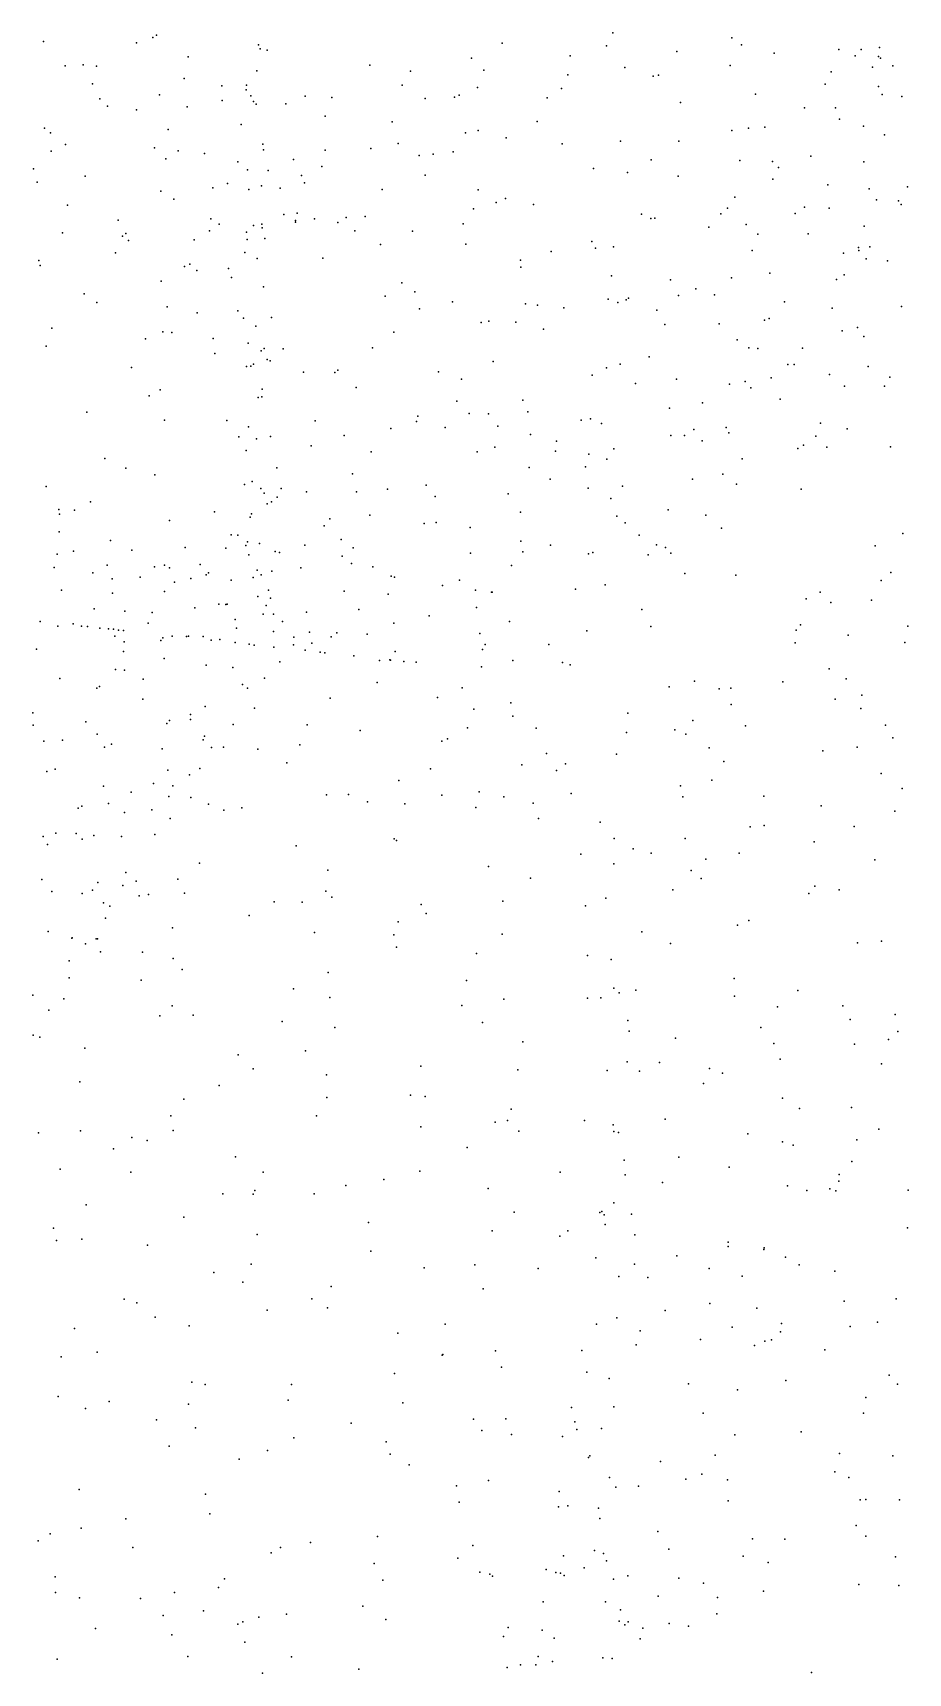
# Model space of a CAD drawing. Header units: metres. Extents: x -23.9 to 23.9, y -27.4 to 27.4.
# Drawn here: x 0.487 to 1.863, y -5.19 to -2.61 of the extents above; entities that cross this region are included whole.
import ezdxf

# ---------------------------------------------------------------- set-up
doc = ezdxf.new("R2010")
doc.units = ezdxf.units.M

msp = doc.modelspace()

# ---------------------------------------------------------------- linework, layer by layer
for p in [(0.504, -2.624, 12.0272), (0.6504, -2.626, 12.5636), (0.6759, -2.6175, -14.1486), (0.6818, -2.614, 11.0811), (0.8419, -2.6293, 10.9193), (1.2248, -2.6264, -13.7468), (1.3889, -2.6308, 12.4197), (1.3992, -2.6103, -13.5549), (1.5858, -2.6182, -12.8726), (1.6013, -2.6293, -9.9096), (0.7315, -2.6483, 12.6835), (0.8446, -2.6357, -8.4415), (0.8556, -2.6375, 12.7624), (1.1769, -2.6504, 12.6707), (1.332, -2.6464, -9.6864), (1.4996, -2.6396, -9.8291), (1.6528, -2.6425, 12.3408), (1.7544, -2.6366, 12.2191), (1.78, -2.6466, -11.5109), (1.7893, -2.6363, -11.3775), (1.8164, -2.6478, -11.2112), (1.8179, -2.6335, -12.0227), (1.8195, -2.65, -10.2036), (0.5381, -2.6624, 11.4614), (0.5663, -2.6605, 11.3259), (0.5876, -2.6628, -14.0481), (0.725, -2.6824, -7.598), (0.8392, -2.6703, -8.2797), (1.017, -2.6612, 10.7509), (1.081, -2.6706, -9.4865), (1.1963, -2.6693, 10.6225), (1.3284, -2.6765, 12.5658), (1.418, -2.6646, -13.4474), (1.4622, -2.6785, -13.2772), (1.4705, -2.6769, 12.3761), (1.5835, -2.6617, 10.563), (1.7421, -2.6719, -12.2667), (1.8073, -2.6645, -11.8134), (1.8393, -2.6623, -11.0747), (0.5809, -2.6903, 9.0772), (0.6862, -2.7076, 10.8774), (0.7843, -2.6939, -14.0721), (0.8225, -2.7001, -9.2851), (0.8233, -2.6926, -9.1541), (1.0677, -2.6924, 10.5071), (1.1573, -2.7082, -25.0486), (1.1862, -2.6964, -9.6057), (1.3185, -2.6981, -13.6022), (1.6232, -2.7067, -12.6731), (1.7326, -2.691, -10.1245), (1.8165, -2.6948, -11.9237), (1.8224, -2.7071, -10.3458), (0.5924, -2.7143, -7.3716), (0.6049, -2.7258, -28.8058), (0.65, -2.7315, 12.9107), (0.7297, -2.7268, -1.7674), (0.7849, -2.7167, -7.9355), (0.8299, -2.7095, -8.9626), (0.834, -2.7182, -8.8417), (0.8386, -2.7223, -8.7018), (0.885, -2.7221, 10.7253), (0.9152, -2.7101, -2.0352), (0.9572, -2.7121, -14.0091), (1.1042, -2.7138, -13.8397), (1.1501, -2.7115, 12.831), (1.2956, -2.7126, 10.5013), (1.5055, -2.7199, -13.0904), (1.7004, -2.7285, -12.3772), (1.7489, -2.7284, -10.2407), (1.8533, -2.7105, -10.4715), (0.815, -2.7546, -13.9808), (0.9468, -2.7412, -9.4365), (1.052, -2.7503, 10.5688), (1.2802, -2.7499, 11.8408), (1.612, -2.7602, 12.503), (1.6381, -2.7585, -2.6882), (1.7554, -2.7461, -12.1754), (1.7932, -2.7571, -12.0394), (0.5059, -2.7604, -13.8793), (0.5152, -2.7674, 10.8787), (0.5386, -2.7859, 13.0657), (0.7002, -2.7622, -13.9625), (0.849, -2.7856, -8.4316), (1.0616, -2.7844, 13.0824), (1.1673, -2.7676, 10.4645), (1.1875, -2.764, -13.7183), (1.2314, -2.7754, -9.7238), (1.3191, -2.7851, -9.8115), (1.411, -2.7806, -2.5252), (1.5026, -2.7806, 12.6049), (1.5859, -2.7638, 12.6986), (1.826, -2.7707, -11.2479), (0.5163, -2.7967, -1.437), (0.6788, -2.7914, -7.5366), (0.6965, -2.8086, 13.1741), (0.7156, -2.796, 10.7001), (0.757, -2.8003, -7.7293), (0.8498, -2.7945, -8.2816), (0.8971, -2.8098, 13.2265), (0.9466, -2.795, -26.0274), (1.0187, -2.7925, -13.8885), (1.0947, -2.8032, 10.854), (1.1166, -2.8014, -2.2624), (1.1478, -2.7976, 11.1403), (1.4592, -2.81, -9.961), (1.5988, -2.8112, -10.1314), (1.7104, -2.8043, -10.3357), (0.4886, -2.8243, -13.7848), (0.5697, -2.8357, -7.3586), (0.8093, -2.8133, -8.0322), (0.8249, -2.8256, -9.2197), (0.8571, -2.8271, -9.4411), (0.9098, -2.8348, -27.3872), (0.9415, -2.8207, -26.4286), (1.104, -2.8343, -9.6683), (1.3688, -2.8237, 12.8403), (1.4221, -2.83, -13.3135), (1.5019, -2.836, -13.0196), (1.6498, -2.8125, -10.2347), (1.6594, -2.8222, 10.4499), (1.7936, -2.8132, -11.4921), (0.4939, -2.8451, -7.2303), (0.6887, -2.8596, 13.3403), (0.7703, -2.8543, -13.8488), (0.7934, -2.8475, -7.9218), (0.8267, -2.8567, 10.5233), (0.8469, -2.8507, -8.5523), (0.8762, -2.8547, 13.3641), (0.9142, -2.8463, -13.8327), (1.0363, -2.8569, 13.2656), (1.1873, -2.8574, 11.5291), (1.6506, -2.8405, -12.4828), (1.7369, -2.8495, 12.5707), (1.8021, -2.8555, -11.8238), (1.8619, -2.8523, 10.5698), (0.542, -2.8815, 13.381), (0.7089, -2.8719, 10.5877), (1.1802, -2.8873, 13.1881), (1.2156, -2.8773, 10.237), (1.2304, -2.8708, -13.6139), (1.2743, -2.8804, -9.8655), (1.579, -2.886, -24.3152), (1.5907, -2.8688, -12.674), (1.7003, -2.8845, -10.4965), (1.7389, -2.8861, -10.6291), (1.8136, -2.8728, -10.8619), (1.8479, -2.8744, -11.1898), (1.852, -2.8802, -11.0291), (0.6214, -2.9048, -13.7339), (0.7672, -2.9026, 13.6503), (0.7802, -2.9113, 13.8394), (0.8341, -2.9135, -9.0071), (0.8471, -2.9112, -8.2077), (0.8819, -2.8959, -28.1502), (0.9001, -2.9055, -9.5566), (0.9004, -2.9083, 14.1925), (0.9029, -2.8939, 13.9969), (0.9299, -2.9029, 10.4041), (0.9667, -2.9087, 13.8531), (0.9796, -2.9005, 13.6983), (1.0099, -2.8992, 13.5266), (1.1635, -2.9107, -9.7966), (1.4441, -2.8955, -13.1864), (1.4588, -2.9024, 12.9143), (1.4651, -2.9019, -10.0719), (1.5688, -2.895, 12.7814), (1.6085, -2.912, -10.3773), (1.6855, -2.8946, -17.3067), (1.794, -2.9146, -11.9499), (0.5338, -2.9251, -13.6676), (0.6282, -2.9302, -7.4795), (0.6333, -2.9259, 13.5484), (0.6375, -2.937, 13.7448), (0.7408, -2.9358, 14.0962), (0.7651, -2.9216, -7.7174), (0.8233, -2.9237, -9.3549), (0.8244, -2.9351, -8.0615), (0.8477, -2.917, -13.7457), (0.852, -2.934, -8.4641), (0.9934, -2.9219, -9.656), (1.0841, -2.9225, 10.2781), (1.3662, -2.9385, -13.4233), (1.5501, -2.9162, -10.2715), (1.6267, -2.9269, 10.3302), (1.706, -2.9262, -12.2455), (0.6175, -2.9564, 13.9889), (0.8206, -2.956, -9.4678), (0.8398, -2.9654, -8.8749), (0.9429, -2.9649, 14.3168), (1.034, -2.943, -13.6737), (1.1679, -2.9425, 13.4503), (1.3021, -2.954, 12.1991), (1.3717, -2.949, -10.0199), (1.4, -2.9467, -13.3097), (1.6178, -2.9529, -12.5336), (1.7616, -2.9566, -10.9471), (1.7853, -2.9478, -2.7579), (1.7855, -2.9526, -11.6566), (1.7971, -2.966, -11.809), (1.803, -2.9467, -11.5385), (0.497, -2.9683, -7.2621), (0.4988, -2.9765, 13.8915), (0.7259, -2.9778, 14.3156), (0.7342, -2.9743, -1.6654), (0.745, -2.9842, -13.6706), (0.795, -2.981, -7.8653), (1.2541, -2.9679, -13.5365), (1.2545, -2.9787, -9.9447), (1.3969, -2.9923, -10.1407), (1.6455, -2.9883, -12.4191), (1.7628, -2.9908, 12.8335), (1.8308, -2.9687, -11.3766), (0.6891, -3.001, 10.4655), (0.7997, -2.9952, 10.212), (0.85, -3.0099, -8.5932), (1.0674, -3.0034, -17.5726), (1.0879, -3.0177, -9.8346), (1.4894, -2.9986, 13.2501), (1.5292, -3.0132, 12.7543), (1.5856, -2.9957, 13.1027), (1.7506, -2.9983, -12.0527), (0.5682, -3.0206, 14.2665), (0.5881, -3.0345, -7.433), (0.6982, -3.041, 14.5129), (1.0412, -3.0245, -13.5575), (1.1468, -3.0336, 14.2172), (1.2616, -3.0365, -24.9813), (1.2805, -3.0386, 13.7194), (1.3221, -3.0428, -13.4199), (1.3918, -3.029, 13.5214), (1.4069, -3.0343, -13.2215), (1.42, -3.0303, -10.2719), (1.4235, -3.0275, 12.5253), (1.5024, -3.0234, -12.8908), (1.5587, -3.0222, -12.6981), (1.6687, -3.0333, -12.3146), (1.7436, -3.0432, 13.0653), (1.8525, -3.0407, 10.3466), (0.7458, -3.0508, -13.5767), (0.8096, -3.0477, 10.334), (0.8187, -3.059, -9.6157), (0.8625, -3.0578, -8.2419), (1.095, -3.0442, -25.667), (1.1918, -3.0659, -9.9747), (1.204, -3.0639, 10.14), (1.2465, -3.0653, 14.0935), (1.4679, -3.0466, -12.9967), (1.4805, -3.0688, -10.4781), (1.5661, -3.0682, 13.452), (1.6372, -3.0621, -10.8356), (1.6447, -3.0596, 13.3041), (0.5174, -3.0747, 9.8701), (0.6644, -3.0914, -28.4199), (0.6916, -3.0806, -17.746), (0.7056, -3.0815, -7.6453), (0.7707, -3.0911, -7.7591), (0.8378, -3.0715, -9.0285), (1.0545, -3.081, 10.1958), (1.2901, -3.0765, -10.1198), (1.5942, -3.0931, -12.5374), (1.7597, -3.0789, -11.3455), (1.7834, -3.0739, -24.0148), (1.7933, -3.0879, -11.8098), (0.5082, -3.103, 14.5518), (0.7733, -3.1147, 10.4687), (0.8258, -3.0984, -7.9897), (0.8461, -3.1107, -8.802), (0.8508, -3.1068, -8.6497), (0.8807, -3.1071, -13.4716), (1.021, -3.1056, 14.4727), (1.4559, -3.1199, 13.8352), (1.6126, -3.1056, 10.1603), (1.6269, -3.1066, -10.945), (1.6969, -3.106, -11.2025), (0.6426, -3.1365, 14.6772), (0.8231, -3.1351, -9.7142), (0.8302, -3.1347, -9.321), (0.8343, -3.1314, -9.1883), (0.8558, -3.1239, -8.5082), (0.8605, -3.1264, -8.3642), (0.9129, -3.1442, -9.8033), (0.962, -3.1446, -13.4033), (0.9668, -3.1407, 14.5898), (1.1252, -3.1436, 11.8399), (1.2107, -3.127, 14.3079), (1.3892, -3.1373, 14.131), (1.4103, -3.1314, -13.1475), (1.6741, -3.1319, 13.5168), (1.6842, -3.1319, -12.2071), (1.8005, -3.1349, -11.7064), (0.6875, -3.1717, -13.4002), (0.8476, -3.171, -8.0828), (0.9953, -3.1682, -9.9003), (1.1613, -3.155, -13.3507), (1.3665, -3.1489, -10.4335), (1.4348, -3.162, -12.9904), (1.4991, -3.155, -10.7087), (1.5821, -3.1631, 13.8454), (1.6069, -3.1589, -11.0443), (1.6157, -3.1686, -12.4221), (1.6477, -3.1529, 13.1507), (1.7395, -3.1476, -12.0086), (1.7632, -3.166, 13.3988), (1.8258, -3.1659, 13.2409), (1.8344, -3.1519, 10.2287), (0.67, -3.1812, 10.3157), (0.8414, -3.1839, -13.3708), (0.847, -3.1826, -26.5496), (1.1536, -3.1898, 10.1083), (1.2574, -3.1883, -10.3071), (1.5398, -3.192, 14.038), (1.6619, -3.1867, -11.3404), (0.5721, -3.207, -7.4426), (0.6944, -3.2196, -7.6556), (0.7923, -3.2199, -7.824), (0.9312, -3.2203, -13.3025), (1.0902, -3.2216, -10.0522), (1.0927, -3.2131, 14.5791), (1.1732, -3.2092, -2.1792), (1.2038, -3.2097, 14.4557), (1.2652, -3.2063, 12.3015), (1.3494, -3.2193, -10.5583), (1.364, -3.2172, -17.6902), (1.381, -3.2246, 14.293), (1.4878, -3.2008, -12.6086), (1.7253, -3.2241, 13.3929), (0.8111, -3.2456, 10.952), (0.8264, -3.2299, -9.5205), (0.8389, -3.2491, -9.1449), (0.861, -3.2452, -8.452), (0.9767, -3.2437, 10.1603), (1.0502, -3.2324, -13.2628), (1.1354, -3.2311, -10.1628), (1.2183, -3.2291, -13.2303), (1.2694, -3.2418, -13.0066), (1.49, -3.2438, 10.0581), (1.5117, -3.2436, -10.9716), (1.5263, -3.2344, -12.2996), (1.5773, -3.231, -24.5027), (1.5815, -3.2396, -12.1077), (1.7178, -3.2449, 13.7591), (1.7674, -3.2331, 10.1394), (0.8227, -3.267, 10.2154), (0.9246, -3.2601, -1.8076), (1.0191, -3.2693, 11.6255), (1.1856, -3.2695, -13.0894), (1.2133, -3.2622, -10.3864), (1.309, -3.2683, -12.7356), (1.3103, -3.2523, 10.0161), (1.3611, -3.2729, -12.5564), (1.4003, -3.2648, -10.7611), (1.5393, -3.2521, -11.1024), (1.69, -3.2643, -11.7264), (1.6986, -3.2587, -2.5789), (1.7356, -3.2619, -17.6049), (1.8354, -3.2616, 13.5151), (0.6007, -3.2797, 10.5397), (0.6334, -3.2948, -7.567), (0.8708, -3.2947, -8.1594), (1.2674, -3.2941, -10.5652), (1.3559, -3.293, 12.5875), (1.3896, -3.2809, -12.4263), (1.6024, -3.2802, -11.8654), (0.5085, -3.3238, 14.9876), (0.679, -3.3054, 14.9338), (0.8199, -3.3208, -9.8032), (0.8319, -3.3162, -9.4229), (0.8458, -3.3271, -8.9972), (0.8779, -3.3269, -26.1579), (0.9897, -3.3038, -10.0392), (1.1056, -3.3216, -10.3079), (1.3007, -3.3121, 14.4814), (1.36, -3.3265, -12.2466), (1.4144, -3.3231, -12.1278), (1.5242, -3.3122, 14.2095), (1.5719, -3.3046, -11.3973), (1.5934, -3.3201, -11.5284), (0.578, -3.3479, -13.1122), (0.8507, -3.3344, -8.8492), (0.8554, -3.3509, -8.7185), (0.8623, -3.3477, -8.4978), (0.8716, -3.3408, -13.1441), (0.9175, -3.3322, 14.9653), (0.9961, -3.3321, -13.1326), (1.0449, -3.328, 14.8069), (1.1198, -3.3395, -12.8721), (1.2347, -3.3353, -12.5608), (1.3958, -3.3425, -24.8988), (1.695, -3.328, 13.9618), (0.5281, -3.3598, 24.0594), (0.5291, -3.3674, 10.3762), (0.5528, -3.3611, -7.4426), (0.7023, -3.3773, -13.125), (0.7729, -3.3635, 15.0671), (0.8288, -3.3718, -9.5677), (0.8312, -3.3666, -9.9496), (0.9539, -3.3745, 10.1176), (1.017, -3.3688, -10.2395), (1.2537, -3.3644, -12.3353), (1.4053, -3.3705, -11.9563), (1.4861, -3.3607, -11.8083), (1.5451, -3.3689, -11.6374), (0.5288, -3.3953, 23.7236), (0.799, -3.3996, 11.3569), (0.8097, -3.4004, -13.072), (0.9452, -3.3857, -10.1357), (1.1022, -3.3819, -12.6751), (1.1215, -3.3806, -10.4719), (1.1749, -3.3883, -12.4258), (1.4185, -3.3809, 9.9703), (1.4404, -3.4002, -11.2267), (1.5696, -3.3896, 13.1696), (1.855, -3.3975, -17.9089), (0.5253, -3.4303, -12.9276), (0.5512, -3.4254, 24.3303), (0.6095, -3.4089, 15.197), (0.6428, -3.424, 10.9943), (0.7269, -3.4199, 23.8056), (0.7908, -3.4207, -1.5495), (0.8223, -3.4165, 10.1934), (0.8245, -3.411, -7.9206), (0.8266, -3.4311, -9.6881), (0.8437, -3.4132, -9.1373), (0.868, -3.4261, -8.389), (0.8752, -3.4274, -8.162), (0.9146, -3.416, -13.0238), (0.9722, -3.4071, -12.908), (0.9908, -3.4204, -12.7758), (1.175, -3.4286, -12.2552), (1.2546, -3.4098, -10.8003), (1.2575, -3.4268, 14.6449), (1.3011, -3.4162, -10.9064), (1.3606, -3.4296, -11.0539), (1.3673, -3.4274, -11.813), (1.4677, -3.4158, 14.3793), (1.4818, -3.4196, -11.4442), (1.4902, -3.4289, -17.9506), (1.8115, -3.4171, 24.4547), (0.5209, -3.4511, -10.3911), (0.6039, -3.4476, -7.5492), (0.6788, -3.4504, -10.1625), (0.6943, -3.4476, -13.0274), (0.7021, -3.4519, -10.2917), (0.7504, -3.4465, -7.8009), (0.8397, -3.4556, -9.2993), (0.8628, -3.4568, -8.0325), (0.9085, -3.4517, 15.2527), (0.9734, -3.4334, 15.0548), (0.9882, -3.4451, -12.6384), (1.0215, -3.4502, -10.4315), (1.2396, -3.4482, -12.0251), (1.4547, -3.4312, -11.5942), (0.5818, -3.4597, 15.3296), (0.6118, -3.469, -10.6301), (0.656, -3.4663, -26.949), (0.7102, -3.4745, -10.5336), (0.7359, -3.4683, -10.4224), (0.76, -3.4628, 23.9679), (0.7633, -3.4598, -10.0354), (0.7988, -3.471, -12.9745), (0.8338, -3.4668, -9.4913), (0.8461, -3.4625, -10.1781), (1.0504, -3.4648, 10.0655), (1.0557, -3.4663, 14.9314), (1.1315, -3.4795, -12.1492), (1.1579, -3.4713, -10.7481), (1.3871, -3.4787, -11.2891), (1.5121, -3.4608, -2.3475), (1.5924, -3.4631, 10.0351), (1.8205, -3.4715, 24.8561), (1.8357, -3.4591, 13.8682), (0.5322, -3.4866, -10.9571), (0.6127, -3.4917, 23.5975), (0.6942, -3.4889, -10.7216), (0.841, -3.4968, -10.5726), (0.8576, -3.4871, 23.8109), (0.8609, -3.4992, -8.6722), (0.9767, -3.4884, -12.4729), (1.0458, -3.4932, -12.2926), (1.1831, -3.4871, -25.3016), (1.2083, -3.4902, -10.8901), (1.2093, -3.4899, 14.7643), (1.3405, -3.4852, -11.64), (1.7028, -3.5005, 24.4775), (1.7248, -3.49, 10.1348), (1.7418, -3.5064, 24.705), (1.8056, -3.5025, 24.1719), (0.5838, -3.516, -12.8402), (0.6319, -3.5198, -10.0748), (0.6749, -3.5222, -12.9179), (0.7418, -3.5146, 15.4569), (0.7796, -3.5091, 24.1943), (0.7906, -3.5093, -9.9017), (0.7929, -3.5091, -12.8349), (0.8055, -3.533, -11.0383), (0.8496, -3.5245, -9.0467), (0.8542, -3.5107, -8.8914), (0.8655, -3.5245, -10.8449), (0.9174, -3.5215, -10.7277), (0.9998, -3.5172, -1.8009), (1.1102, -3.5273, -12.0039), (1.1849, -3.5139, -11.8847), (1.4446, -3.5172, 12.986), (0.4987, -3.536, -11.9708), (0.5265, -3.5436, -7.5002), (0.5507, -3.54, 11.2325), (0.5637, -3.5434, -11.6647), (0.5733, -3.544, -12.2997), (0.5925, -3.5466, -11.5388), (0.6065, -3.5477, -12.1513), (0.6141, -3.5483, -12.6157), (0.6161, -3.5594, -7.6333), (0.6218, -3.5495, -11.9431), (0.6298, -3.5501, -12.4238), (0.6684, -3.5387, -11.3234), (0.7061, -3.559, -11.5462), (0.7289, -3.5598, 10.2505), (0.7322, -3.5591, -12.7535), (0.7551, -3.5596, -11.4194), (0.8074, -3.5466, -11.1885), (0.8656, -3.5519, -8.5691), (0.8795, -3.536, -8.1234), (0.9222, -3.5529, -11.0733), (0.9649, -3.5542, 15.3507), (1.013, -3.556, -10.9618), (1.055, -3.5385, -10.6965), (1.1899, -3.5549, 10.0229), (1.2364, -3.536, -11.0485), (1.3581, -3.5506, 14.6427), (1.4587, -3.5441, 14.5145), (1.6874, -3.5495, 24.2589), (1.694, -3.5412, 13.5899), (1.7689, -3.5575, 25.1541), (1.8626, -3.5437, 23.9469), (0.4929, -3.5797, -27.3107), (0.6298, -3.5835, 24.4965), (0.6307, -3.5682, -18.1935), (0.6887, -3.5658, 15.5927), (0.6918, -3.562, -7.7291), (0.7674, -3.5656, -11.7776), (0.7811, -3.5646, -9.6675), (0.8051, -3.5693, -12.4934), (0.8276, -3.572, -12.1793), (0.8351, -3.5731, -11.597), (0.8659, -3.5763, -11.9404), (0.897, -3.5728, -12.3146), (0.8973, -3.5609, 24.1456), (0.9155, -3.5812, 12.1416), (0.9256, -3.5701, -11.2615), (0.9388, -3.5844, -11.7442), (0.9462, -3.5854, -11.5259), (0.9561, -3.5605, 23.9571), (1.0567, -3.5833, -11.1977), (1.1943, -3.5799, -11.5945), (1.1982, -3.5723, 12.5899), (1.2984, -3.5725, -11.2711), (1.6855, -3.5698, 24.8486), (1.8582, -3.5694, -2.5562), (0.6171, -3.6117, 11.5042), (0.6937, -3.5942, -26.584), (0.7598, -3.605, -7.8778), (0.8016, -3.6087, -9.1593), (0.8757, -3.5996, -8.2958), (0.9921, -3.5901, -12.0151), (1.0322, -3.5972, 10.1357), (1.0483, -3.5963, -11.8543), (1.0495, -3.5968, -11.4109), (1.0705, -3.5989, -11.6525), (1.0898, -3.5999, 23.7801), (1.1923, -3.6074, -11.2498), (1.2417, -3.5973, -11.4136), (1.3197, -3.6005, 9.9941), (1.3319, -3.6044, -2.1475), (1.7389, -3.6105, 23.9877), (0.53, -3.6259, 15.7598), (0.6315, -3.6128, 10.3741), (0.6607, -3.6268, -9.9672), (0.817, -3.6354, 24.4446), (0.8515, -3.6251, -8.4845), (1.0284, -3.6318, 24.1726), (1.5276, -3.6301, 24.481), (1.6663, -3.6311, 25.0377), (1.7659, -3.6261, 23.7955), (0.5877, -3.6412, 23.3469), (0.5921, -3.6385, -7.7256), (0.6603, -3.6581, -7.8384), (0.8248, -3.641, -8.6925), (0.9547, -3.6569, -18.3257), (1.1233, -3.6559, 15.201), (1.1621, -3.6407, 15.0729), (1.4874, -3.6391, 13.2148), (1.566, -3.6419, 24.7447), (1.5846, -3.6411, 10.112), (1.7486, -3.6585, 10.3084), (1.7905, -3.6522, 14.1182), (0.4874, -3.6796, 10.5948), (0.7353, -3.6823, 11.9801), (0.7581, -3.6698, -9.2793), (0.8359, -3.6723, -8.3713), (1.1805, -3.6738, 23.954), (1.2385, -3.664, 14.9419), (1.2418, -3.6848, 23.8281), (1.4223, -3.6803, 23.7725), (1.5848, -3.6668, 23.8654), (1.7887, -3.6731, 23.6448), (0.4879, -3.6993, -7.6925), (0.5707, -3.6937, -9.9722), (0.5886, -3.7131, 10.5116), (0.698, -3.6964, 15.9179), (0.7021, -3.6917, -9.7852), (0.7349, -3.6903, -9.418), (0.8021, -3.6982, 23.3747), (0.9187, -3.6984, -25.8202), (1.0019, -3.7073, 15.6107), (1.1707, -3.7035, 24.1696), (1.2783, -3.7038, 23.5907), (1.4206, -3.7108, 23.9754), (1.4966, -3.7066, 14.6208), (1.5136, -3.7131, 24.0958), (1.5249, -3.6916, 23.6254), (1.6076, -3.7003, 14.4444), (1.8275, -3.6991, 10.4395), (0.5046, -3.7243, 15.9443), (0.5337, -3.7226, 23.1969), (0.5999, -3.7336, 24.6484), (0.611, -3.7288, -1.1857), (0.6905, -3.7363, -9.6413), (0.7549, -3.7223, -8.9904), (0.7569, -3.7164, -1.3803), (0.7682, -3.7343, -8.7632), (0.7871, -3.734, -8.5476), (0.8412, -3.7368, 10.3503), (0.9072, -3.7301, -1.5776), (1.1302, -3.7244, 15.3404), (1.1392, -3.7207, 23.4904), (1.5503, -3.7347, 24.9248), (1.7293, -3.7393, 14.2938), (1.783, -3.7336, -24.1784), (1.839, -3.719, 25.281), (0.8867, -3.7583, 24.5146), (1.2561, -3.7613, 15.1216), (1.2948, -3.7435, 13.0564), (1.3244, -3.7602, -25.0621), (1.4046, -3.7447, 24.2304), (1.5735, -3.7564, -2.2584), (0.5093, -3.7722, -18.4743), (0.5222, -3.7682, -7.8399), (0.6772, -3.7911, -9.4544), (0.6993, -3.7698, -9.3335), (0.7337, -3.7772, -8.1104), (0.7496, -3.7672, 23.2116), (1.0626, -3.7862, 23.2677), (1.1126, -3.7679, 15.4823), (1.3103, -3.7707, 23.4031), (1.5548, -3.7859, 13.5878), (1.8208, -3.7751, 23.4397), (0.5983, -3.7949, 16.0266), (0.6419, -3.8047, 23.109), (0.7011, -3.8114, -26.2318), (0.7072, -3.7945, -9.0895), (0.7355, -3.8128, -8.6519), (0.9488, -3.8089, 23.159), (0.9833, -3.8081, 10.3343), (1.1302, -3.8092, 10.2593), (1.1889, -3.8039, 24.398), (1.2274, -3.812, 15.3027), (1.3337, -3.8066, 10.1523), (1.5052, -3.7944, 10.1407), (1.5091, -3.8118, 23.3522), (1.6365, -3.8109, 10.3126), (1.8535, -3.7989, -18.7442), (0.5588, -3.8296, -7.9786), (0.5643, -3.8264, -9.8709), (0.6064, -3.8222, 10.6761), (0.6312, -3.8365, -9.7001), (0.6741, -3.8321, -9.235), (0.7632, -3.8235, 10.4907), (0.7877, -3.8326, 24.6296), (0.8157, -3.8294, 16.0858), (1.0133, -3.8199, 24.5024), (1.0719, -3.8229, 15.6943), (1.1836, -3.8288, -1.9226), (1.2738, -3.822, -18.6691), (1.7265, -3.8262, 13.9599), (1.8424, -3.8345, 10.58), (0.5233, -3.8688, 23.033), (0.5552, -3.8694, 12.1695), (0.7032, -3.8458, -8.2716), (1.2822, -3.8458, 23.1691), (1.3789, -3.8518, 15.0264), (1.615, -3.859, 14.5337), (1.6369, -3.857, 23.2636), (1.7785, -3.8584, 14.2432), (0.5038, -3.8744, 10.9794), (0.5102, -3.8869, 16.1077), (0.5651, -3.8784, 24.8446), (0.5833, -3.8729, 10.8599), (0.6268, -3.874, -8.1292), (0.6791, -3.8712, -8.936), (0.9014, -3.8889, -18.7334), (1.0555, -3.8781, 10.4275), (1.0588, -3.8805, 15.8454), (1.401, -3.8773, 24.796), (1.4309, -3.8938, -2.0892), (1.5127, -3.8776, 25.0102), (1.7156, -3.8826, 10.4722), (0.7493, -3.9164, 12.4641), (1.2036, -3.9212, 23.0842), (1.3486, -3.9019, 15.2026), (1.4007, -3.9174, 10.2891), (1.4593, -3.9007, 14.8019), (1.5449, -3.91, 10.3208), (1.5974, -3.9007, 25.1477), (1.8108, -3.9109, 14.2786), (0.5017, -3.9418, 11.182), (0.5896, -3.9467, -9.4931), (0.6336, -3.9307, 22.9495), (0.6496, -3.9445, -8.819), (0.715, -3.9413, 24.7945), (0.9511, -3.9272, 10.575), (1.2693, -3.9396, 24.6727), (1.5223, -3.9276, 14.6513), (1.5378, -3.9404, -19.0356), (0.5171, -3.9607, -9.7948), (0.5649, -3.9639, -9.6698), (0.5812, -3.9589, -8.2844), (0.6289, -3.9514, -9.0132), (0.6546, -3.9677, -8.5798), (0.6693, -3.9653, 16.2059), (0.7259, -3.9634, -1.2415), (0.9479, -3.9602, 12.8345), (0.9575, -3.9696, 16.0881), (1.3881, -3.9711, 24.8933), (1.4931, -3.9579, 23.0919), (1.7071, -3.9638, 23.1162), (1.7163, -3.9526, 14.3305), (1.7545, -3.958, 10.6084), (0.5986, -3.9786, -9.1925), (0.6082, -3.9839, 11.073), (0.8275, -3.9985, 22.9213), (0.8666, -3.9768, 10.7112), (0.9107, -3.9774, -1.4761), (1.0975, -3.9811, 24.712), (1.1055, -3.9955, -1.74), (1.2259, -3.9761, 15.648), (1.3562, -3.9834, 15.3542), (0.5112, -4.0238, 11.3769), (0.6015, -4.0027, 24.9392), (0.7067, -4.0177, 10.9795), (1.0617, -4.0082, 22.9796), (1.4448, -4.0244, 14.99), (1.5949, -4.0138, 14.0526), (1.6127, -4.0066, -19.4792), (0.5486, -4.0342, -9.4206), (0.5489, -4.0338, -8.4654), (0.5703, -4.043, -8.5778), (0.5868, -4.0351, 11.2628), (0.5888, -4.0353, -8.953), (0.9299, -4.0252, 24.7424), (1.0546, -4.029, 10.6878), (1.0589, -4.0483, -19.0258), (1.2252, -4.0279, 13.4259), (1.4897, -4.0427, 25.0878), (1.7837, -4.0415, 14.5802), (1.8215, -4.0388, 23.0595), (0.5443, -4.0696, -9.2512), (0.5935, -4.0557, -8.7731), (0.6596, -4.056, 22.7969), (0.7079, -4.0662, 11.1176), (1.1847, -4.0582, 10.6595), (1.3593, -4.0613, -24.8071), (1.3961, -4.0678, 22.9817), (0.5442, -4.0963, 16.3215), (0.6578, -4.1002, -19.083), (0.7219, -4.0832, 12.707), (0.9515, -4.0882, 22.8438), (1.1688, -4.1006, 15.937), (1.5895, -4.0974, 10.6435), (0.4873, -4.1236, -9.5692), (0.8972, -4.114, 10.929), (1.4008, -4.1127, 25.0068), (1.4091, -4.1199, 15.5131), (1.4349, -4.1158, 15.1709), (1.5903, -4.1251, 14.428), (1.6896, -4.1165, 25.3229), (0.5122, -4.1474, -9.1364), (0.536, -4.1294, -26.1043), (0.7063, -4.1404, 22.7028), (0.9544, -4.1277, -25.5076), (1.1618, -4.1399, 24.8611), (1.2275, -4.1302, 22.8733), (1.3589, -4.1287, 10.6947), (1.3799, -4.1278, 13.8712), (1.6576, -4.1421, 10.7799), (1.7607, -4.1406, 14.1502), (0.6867, -4.1564, 11.3753), (0.7393, -4.1553, 16.3466), (0.8792, -4.165, 11.0707), (0.9621, -4.1745, 24.8327), (1.1939, -4.167, 10.844), (1.4225, -4.1636, 14.8699), (1.6318, -4.1745, 22.9204), (1.7721, -4.1622, 14.913), (1.8428, -4.1542, 14.0126), (0.4876, -4.1866, -8.8507), (0.4985, -4.1896, -9.0324), (1.2574, -4.197, 15.9107), (1.4246, -4.1804, 22.8687), (1.4976, -4.1912, 25.199), (1.6522, -4.1997, 14.2867), (1.7787, -4.2006, -23.8453), (1.8325, -4.1933, 25.4189), (1.8472, -4.1811, 11.0336), (0.5691, -4.207, 11.4957), (0.8099, -4.2177, 24.8716), (0.9157, -4.2114, 22.6751), (1.4217, -4.2284, 15.3422), (1.4725, -4.2299, 10.8247), (1.6618, -4.2242, 10.9054), (0.8339, -4.2396, 11.3091), (0.9487, -4.2492, 11.1793), (1.0972, -4.2356, 16.149), (1.2497, -4.2414, 22.7376), (1.3901, -4.2425, 15.7828), (1.4408, -4.2432, 14.5945), (1.5507, -4.2391, 14.3653), (1.5711, -4.2466, -2.0358), (1.8214, -4.2318, 15.3299), (0.561, -4.2601, 22.6432), (0.7801, -4.266, 22.5643), (1.0812, -4.2809, 11.106), (1.5416, -4.2629, 14.424), (0.7249, -4.2874, 16.4434), (0.9495, -4.2849, -19.584), (1.1039, -4.2834, 24.9251), (1.2393, -4.3032, 24.9688), (1.6658, -4.2858, -20.459), (1.6923, -4.302, 14.1632), (1.7743, -4.3006, -2.1697), (0.7041, -4.3138, 13.1077), (0.933, -4.3136, 22.5494), (1.0971, -4.3311, -25.0824), (1.2142, -4.3234, 16.0789), (1.2332, -4.3211, 11.1062), (1.3543, -4.321, 11.0476), (1.3996, -4.3279, 14.9202), (1.4813, -4.3188, 22.7153), (0.4961, -4.3402, 16.551), (0.562, -4.337, 25.0599), (0.643, -4.3477, 22.5218), (0.6669, -4.3525, 11.5038), (0.7079, -4.3366, 24.9582), (1.2514, -4.3377, -20.0057), (1.4005, -4.3381, 15.0532), (1.408, -4.3396, 15.4746), (1.6114, -4.3421, 25.3447), (1.6656, -4.3543, 15.0893), (1.6826, -4.3595, 11.1265), (1.7825, -4.3515, 11.2182), (1.8173, -4.3345, 15.869), (0.6139, -4.3654, -19.6471), (0.8061, -4.3778, -1.1805), (1.1698, -4.3633, 22.5574), (1.417, -4.3833, 14.578), (1.5025, -4.3783, 11.0809), (1.7745, -4.3854, 16.4243), (0.5302, -4.3976, 11.7394), (0.6415, -4.4024, -25.6468), (0.8491, -4.4024, 16.4127), (1.0954, -4.4004, -1.5486), (1.3162, -4.4023, 15.9413), (1.4185, -4.4065, 15.7539), (1.582, -4.3944, 14.283), (1.7548, -4.4057, 22.8301), (0.7862, -4.4362, 13.4033), (0.8338, -4.437, 22.3721), (0.8363, -4.4312, 11.4178), (0.9294, -4.436, 13.6163), (0.9793, -4.4232, 11.3022), (1.0389, -4.4136, 16.3415), (1.2032, -4.4277, 11.2943), (1.477, -4.4185, 14.6179), (1.6737, -4.4234, -20.9018), (1.704, -4.4311, 15.4848), (1.7403, -4.4286, 16.6764), (1.7495, -4.4317, 17.2456), (1.754, -4.4164, 16.1749), (1.8632, -4.4305, 17.7438), (0.5714, -4.4534, -0.8454), (1.4008, -4.4504, 11.2614), (0.7246, -4.473, 11.5286), (1.0149, -4.4814, 22.4511), (1.2437, -4.4649, 16.0648), (1.3786, -4.4657, 14.8631), (1.3819, -4.4641, 14.7268), (1.3853, -4.4694, 15.2582), (1.3868, -4.4846, 15.4653), (1.4281, -4.4683, -24.2896), (0.5198, -4.4901, 22.5331), (0.5246, -4.5096, 11.8118), (0.5645, -4.5075, 16.5942), (0.8401, -4.5004, -20.1123), (1.2095, -4.4945, 25.0656), (1.3158, -4.5027, 25.1461), (1.3284, -4.4944, -1.7397), (1.4336, -4.5008, 25.2751), (1.5803, -4.5121, 22.7212), (1.8621, -4.4899, -23.4), (0.6676, -4.5172, 25.0825), (1.0184, -4.5263, 13.9241), (1.3725, -4.537, 15.0946), (1.4994, -4.5339, 14.3314), (1.5805, -4.5189, 15.2647), (1.6364, -4.5236, 14.1214), (1.6367, -4.521, 11.3173), (1.6704, -4.5356, 15.7392), (0.772, -4.5597, 16.4617), (0.8307, -4.5468, 25.0919), (1.1024, -4.5528, 11.3954), (1.1823, -4.5478, 16.1747), (1.2814, -4.5536, 22.5657), (1.4328, -4.5467, 22.6414), (1.5502, -4.5534, 25.3473), (1.6024, -4.5656, -21.2176), (1.6916, -4.5477, 17.5051), (1.7479, -4.5577, 22.7933), (0.8175, -4.5754, 11.5157), (0.9565, -4.5818, 11.4115), (1.1954, -4.5858, 14.3389), (1.4083, -4.5664, 15.7019), (1.454, -4.5677, 14.9425), (0.631, -4.6017, 11.7041), (0.6508, -4.6077, 22.4582), (0.9256, -4.6011, 16.4081), (0.9507, -4.6156, -20.4718), (1.5515, -4.6089, 14.2052), (1.6255, -4.616, 17.1241), (1.7627, -4.6049, 11.6141), (1.8441, -4.6011, 13.7161), (0.6795, -4.6301, 25.1577), (0.8556, -4.6192, 22.3777), (1.1356, -4.6414, 16.2636), (1.3735, -4.6414, 14.6048), (1.4054, -4.631, 14.4226), (1.481, -4.6198, 11.4758), (1.6643, -4.6402, 11.5293), (1.815, -4.6383, 11.7606), (0.5529, -4.6479, 13.7169), (0.7331, -4.6439, 11.6207), (1.0612, -4.6555, 11.4809), (1.4417, -4.6519, 25.3143), (1.5366, -4.6654, 22.6661), (1.5865, -4.6457, 16.0274), (1.6378, -4.6679, -21.5995), (1.6482, -4.666, 25.4043), (1.6627, -4.6531, 22.7306), (1.7722, -4.6447, 18.055), (0.5316, -4.6925, 11.8953), (0.5883, -4.685, 16.654), (1.1309, -4.6899, -1.5032), (1.1316, -4.6888, 25.1682), (1.2148, -4.6832, -24.4272), (1.3503, -4.6826, 15.038), (1.4356, -4.6738, -24.0019), (1.6218, -4.6746, 14.0556), (1.7323, -4.6818, 13.8529), (1.0558, -4.7189, 22.4541), (1.2241, -4.7089, -21.0169), (1.3582, -4.7168, 15.301), (0.7373, -4.7326, 16.574), (0.7583, -4.7359, 13.9259), (0.8937, -4.7363, -1.2351), (1.3933, -4.7265, 15.6031), (1.5179, -4.7352, 16.5832), (1.5947, -4.7445, 17.7463), (1.6707, -4.7298, 11.7138), (1.8332, -4.7215, 13.6208), (1.8462, -4.7353, 12.1407), (0.5271, -4.7552, 25.1587), (0.6073, -4.763, -0.9082), (0.7319, -4.7669, -24.9726), (0.8885, -4.7608, 25.2074), (1.0688, -4.7647, 16.3736), (1.3342, -4.7722, 14.8645), (1.4006, -4.7714, 14.3479), (1.7966, -4.7566, 11.9622), (0.5699, -4.7737, 22.5012), (0.6817, -4.7917, 11.7939), (0.9879, -4.7971, 14.339), (1.18, -4.7908, 22.5014), (1.2307, -4.7902, 16.1422), (1.3395, -4.7947, 15.1643), (1.5408, -4.7811, 11.6644), (1.7931, -4.781, 22.7663), (0.7429, -4.8042, 25.1823), (0.8975, -4.8202, 11.6122), (1.1929, -4.8086, 25.245), (1.2398, -4.8145, 11.6281), (1.3198, -4.8181, 22.5553), (1.3423, -4.807, 14.6433), (1.3813, -4.8055, 11.6381), (1.5909, -4.8152, 25.4001), (1.695, -4.8106, -22.5647), (0.7014, -4.8332, 16.6595), (0.8562, -4.84, -21.031), (1.0429, -4.8264, 11.6264), (1.049, -4.8458, 25.2218), (1.363, -4.8484, 15.38), (1.5597, -4.8471, 22.6479), (1.755, -4.8445, 12.0888), (1.8392, -4.8485, 12.7008), (0.8116, -4.8534, 16.5537), (1.0789, -4.8624, 14.6121), (1.3609, -4.851, 14.4776), (1.4741, -4.8574, 17.1483), (1.748, -4.8736, 25.4751), (0.5601, -4.9013, 22.5739), (1.1534, -4.8955, 16.2806), (1.2033, -4.8869, 15.0349), (1.3935, -4.8822, 15.7009), (1.4038, -4.8973, 25.3303), (1.4393, -4.8958, 22.6007), (1.5138, -4.885, -22.2447), (1.5389, -4.8771, -1.7361), (1.5791, -4.8858, 13.9504), (1.7698, -4.8823, 13.5875), (0.7587, -4.9083, 22.4276), (1.1575, -4.9209, 11.7257), (1.3144, -4.9041, 15.961), (1.328, -4.9268, 15.1046), (1.58, -4.919, 18.1996), (1.7879, -4.9174, 22.7355), (1.7964, -4.9169, 12.8368), (1.8496, -4.9176, 13.3932), (0.6335, -4.9473, 25.1317), (0.7657, -4.9393, 25.1722), (1.3134, -4.9284, 14.7103), (1.3767, -4.9308, 15.9949), (1.3785, -4.9466, 16.4901), (0.5147, -4.9709, 12.2984), (0.5633, -4.9622, 12.1197), (1.0293, -4.975, 16.4148), (1.4697, -4.9674, 14.0628), (1.6184, -4.9789, 12.2164), (1.7816, -4.9579, 13.0092), (1.7964, -4.9745, 13.2534), (0.4959, -4.9821, 12.4751), (0.6446, -4.9926, 12.0071), (0.862, -5.001, 11.765), (0.8766, -4.9922, -24.4557), (0.9239, -4.9847, 16.4986), (1.1788, -4.9893, 25.2364), (1.3701, -4.9972, -22.6423), (1.3843, -5.0021, 11.936), (1.487, -4.9948, 12.0382), (1.6693, -4.9794, 25.4555), (1.024, -5.0177, -1.3363), (1.1554, -5.009, 22.5517), (1.2941, -5.0269, -23.4046), (1.3214, -5.0053, 14.5812), (1.354, -5.0244, 15.3543), (1.3892, -5.0134, 15.7256), (1.6039, -5.0062, 13.7376), (1.6433, -5.0158, 12.837), (1.8432, -5.0072, 25.5338), (0.5224, -5.0388, 12.8438), (0.7789, -5.0551, 11.879), (0.7885, -5.0415, 22.5329), (1.0375, -5.0437, 25.2005), (1.1899, -5.0313, -23.7275), (1.2055, -5.0346, -21.9841), (1.21, -5.0376, 15.4519), (1.3093, -5.0317, 14.9755), (1.3166, -5.0327, 14.1328), (1.3223, -5.0365, 14.3087), (1.4002, -5.0421, 13.9707), (1.4228, -5.0369, 22.6457), (1.5026, -5.0407, 12.2838), (1.5414, -5.0484, 12.7394), (1.7856, -5.0504, 22.753), (1.8484, -5.0522, 18.5742), (0.5232, -5.0632, 13.0375), (0.5605, -5.0717, 14.3703), (0.6566, -5.0728, -21.618), (0.71, -5.0634, 25.1406), (1.2894, -5.0777, 16.0086), (1.3875, -5.0777, 18.0099), (1.47, -5.0688, 12.524), (1.5635, -5.0713, 25.415), (1.6358, -5.061, 13.535), (0.6923, -5.0995, 16.7797), (0.7556, -5.0919, 12.292), (0.8425, -5.1022, -1.1911), (0.8862, -5.0975, 14.6796), (1.0061, -5.0846, 22.5774), (1.0421, -5.1059, 11.9164), (1.4111, -5.0907, 13.8193), (1.5622, -5.0969, 22.7329), (0.5857, -5.1199, 25.0918), (0.7056, -5.1296, 12.8281), (0.8097, -5.1131, 16.6791), (0.8175, -5.1092, 12.1603), (1.2272, -5.1325, 16.1424), (1.2347, -5.1185, 12.0025), (1.2879, -5.1222, 14.8184), (1.4087, -5.1084, 12.7015), (1.4177, -5.1138, 25.3528), (1.4233, -5.1094, 12.8757), (1.446, -5.1192, 13.117), (1.4873, -5.1121, 13.6365), (1.5179, -5.116, 13.415), (0.8207, -5.1415, 12.4142), (1.3068, -5.1348, 12.1788), (1.4418, -5.136, 13.2932), (0.5254, -5.1682, 22.8201), (0.7309, -5.1639, 13.1297), (0.894, -5.1644, 22.6674), (0.9998, -5.1836, 16.5136), (1.2329, -5.181, 12.363), (1.2536, -5.1768, 12.4941), (1.278, -5.1769, 12.7506), (1.2814, -5.1637, 17.1687), (1.3042, -5.1717, 14.9718), (1.3832, -5.1657, 15.7422), (1.3979, -5.1671, 13.4492), (0.8484, -5.1901, 12.9022), (1.7111, -5.1892, 22.8495)]:
    msp.add_point(p)

doc.saveas('drawing.dxf')
